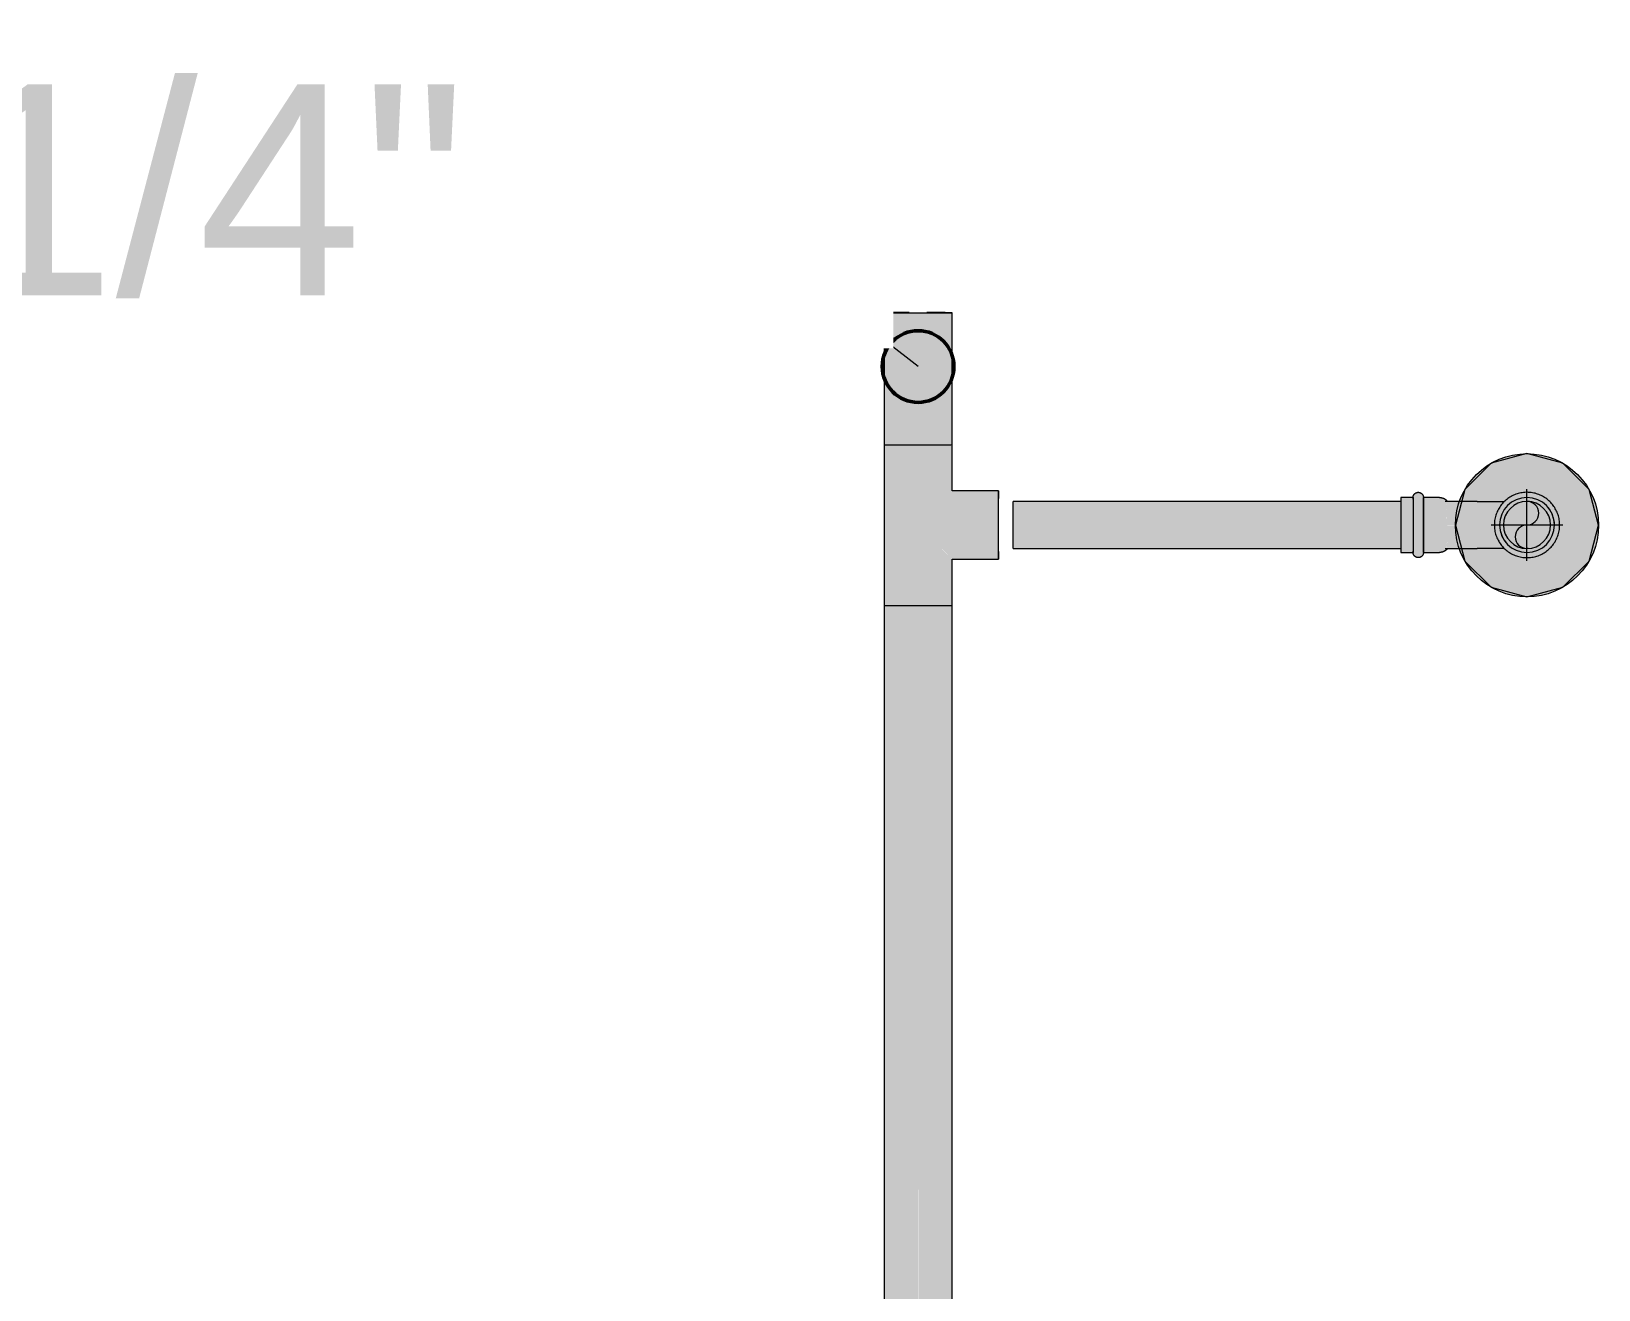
# Model space of a CAD drawing. Header units: inches. Extents: x -3385 to 41, y 7 to 1342.
# Drawn here: x -773.76 to -730, y 470.4 to 505.54 of the extents above; entities that cross this region are included whole.
import ezdxf

# ---------------------------------------------------------------- set-up
doc = ezdxf.new("R2010")
doc.units = ezdxf.units.IN
doc.header["$MEASUREMENT"] = 0
for name, color, linetype, lineweight in [('A-ANNO-NOTE', 131, 'Continuous', 9), ('G-ANNO-DIMS', 111, 'Continuous', 9), ('P-PIPE', 3, 'Continuous', 9), ('P-PIPE-CNTR', 3, 'Continuous', 9)]:
    doc.layers.add(name, color=color, linetype=linetype, lineweight=lineweight)
doc.styles.add('Arial', font='arial.ttf', dxfattribs={"height": 5.901198})

# ---------------------------------------------------------------- blocks, each defined once
blk = doc.blocks.new('Victaulic-VicPress316-Elbow 90-45deg Style P568_P571 - Standard-1200573-LOWER PARKING')
at = {"layer": 'P-PIPE'}
for points in [[(-735.181, 491.751), (-735.181, 492.518), (-735.52, 492.518), (-735.52, 491.751), (-735.308, 491.751)], [(-734.89, 491.751), (-734.89, 492.518), (-734.942, 492.611), (-735.036, 492.663), (-735.137, 492.6), (-735.181, 492.518), (-735.181, 491.751), (-734.958, 491.751)], [(-734.439, 491.751), (-734.439, 492.518), (-734.89, 492.504), (-734.89, 491.751)], [(-734.221, 491.751), (-734.224, 491.764), (-734.25, 491.926), (-734.24, 492.107), (-734.245, 492.181), (-734.223, 492.22), (-734.253, 492.343), (-734.245, 492.394), (-734.222, 492.409), (-734.3, 492.47), (-734.377, 492.506), (-734.439, 492.505), (-734.439, 491.751), (-734.317, 491.751)], [(-734.221, 491.751), (-733.393, 491.751), (-733.393, 492.409), (-734.24, 492.397), (-734.256, 492.385), (-734.237, 492.264), (-734.225, 492.211), (-734.245, 492.181), (-734.244, 491.985), (-734.249, 491.91), (-734.224, 491.764)], [(-733.393, 491.751), (-732.84, 491.762), (-732.838, 492.103), (-732.669, 492.371), (-732.635, 492.409), (-733.393, 492.399), (-733.393, 491.846)], [(-732.839, 491.751), (-732.766, 491.751), (-732.542, 492.293), (-732, 492.518), (-731.458, 492.293), (-731.233, 491.751), (-731.233, 491.751), (-731.161, 491.751), (-731.149, 492.08), (-731.33, 492.37), (-731.535, 492.53), (-731.667, 492.6), (-731.841, 492.645), (-732.022, 492.663), (-732.179, 492.611), (-732.333, 492.6), (-732.542, 492.48), (-732.67, 492.37), (-732.851, 492.08), (-732.849, 492.022)], [(-731.233, 491.751), (-731.458, 492.293), (-732, 492.518), (-732.542, 492.293), (-732.766, 491.751), (-732.657, 491.751), (-732.657, 491.751), (-732.635, 491.921), (-732.594, 492.047), (-732.465, 492.216), (-732.329, 492.321), (-732.17, 492.386), (-732, 492.409), (-731.83, 492.386), (-731.671, 492.321), (-731.535, 492.216), (-731.431, 492.08), (-731.365, 491.921), (-731.342, 491.751)], [(-735.036, 490.839), (-734.937, 490.902), (-734.89, 490.985), (-734.89, 491.751), (-735.181, 491.751), (-735.181, 490.985), (-735.128, 490.886)], [(-734.89, 490.985), (-734.439, 490.998), (-734.439, 491.751), (-734.89, 491.751), (-734.89, 491.024)], [(-734.439, 490.985), (-734.359, 490.998), (-734.224, 491.095), (-734.253, 491.133), (-734.241, 491.228), (-734.225, 491.291), (-734.244, 491.329), (-734.244, 491.526), (-734.241, 491.637), (-734.221, 491.751), (-734.439, 491.751), (-734.439, 490.998)], [(-734.219, 491.094), (-733.393, 491.105), (-733.393, 491.751), (-734.224, 491.738), (-734.25, 491.576), (-734.24, 491.395), (-734.245, 491.321), (-734.223, 491.282), (-734.253, 491.178), (-734.238, 491.105), (-734.221, 491.094)], [(-733.393, 491.094), (-732.636, 491.103), (-732.699, 491.175), (-732.851, 491.423), (-732.899, 491.606), (-732.912, 491.751), (-733.393, 491.751), (-733.393, 491.104)], [(-731.978, 490.839), (-731.821, 490.892), (-731.667, 490.902), (-731.458, 491.022), (-731.33, 491.133), (-731.149, 491.423), (-731.103, 491.584), (-731.088, 491.751), (-731.233, 491.751), (-731.458, 491.209), (-732, 490.985), (-732.542, 491.209), (-732.766, 491.751), (-732.912, 491.751), (-732.897, 491.584), (-732.839, 491.402), (-732.67, 491.133), (-732.465, 490.972), (-732.333, 490.902), (-732.159, 490.857)]]:
    blk.add_hatch(color=256, dxfattribs=at).paths.add_polyline_path(points, flags=0)
h = blk.add_hatch(color=256, dxfattribs=at)
h.paths.add_polyline_path([(-735.181, 491.097), (-735.181, 491.751), (-735.52, 491.751), (-735.52, 491.153)], flags=0)
h.paths.add_polyline_path([(-735.52, 490.985), (-735.181, 490.998), (-735.181, 491.097), (-735.52, 491.153), (-735.52, 490.998)], flags=0)
h = blk.add_hatch(color=256, dxfattribs=at)
h.paths.add_polyline_path([(-732, 490.985), (-731.458, 491.209), (-731.342, 491.488), (-731.343, 491.751), (-731.365, 491.581), (-731.431, 491.422), (-731.536, 491.286), (-731.671, 491.182), (-731.83, 491.116), (-732, 491.094), (-732.17, 491.116), (-732.329, 491.182), (-732.465, 491.286), (-732.569, 491.422), (-732.635, 491.581), (-732.657, 491.751), (-732.766, 491.751), (-732.542, 491.209), (-732.16, 491.051)], flags=0)
h.paths.add_polyline_path([(-731.342, 491.488), (-731.233, 491.751), (-731.343, 491.751)], flags=0)
for p, q in [((-735.181, 492.518), (-735.52, 492.518)), ((-734.439, 492.518), (-734.89, 492.518)), ((-733.393, 492.409), (-734.287, 492.409)), ((-731.413, 492.047), (-731.413, 492.047)), ((-732.587, 491.455), (-732.587, 491.455)), ((-735.52, 490.985), (-735.181, 490.985)), ((-734.89, 490.985), (-734.439, 490.985)), ((-734.284, 491.094), (-733.393, 491.094)), ((-731.967, 491.094), (-731.993, 491.094))]:
    blk.add_line(p, q, dxfattribs=at)
at = {"layer": 'P-PIPE', "flags": 128}
for points in [[(-735.181, 492.518), (-735.181, 492.523), (-735.181, 492.529), (-735.18, 492.535), (-735.18, 492.541), (-735.179, 492.547), (-735.177, 492.552), (-735.176, 492.558), (-735.174, 492.563), (-735.172, 492.569), (-735.17, 492.574), (-735.168, 492.58), (-735.165, 492.585), (-735.162, 492.59), (-735.159, 492.595), (-735.156, 492.6), (-735.153, 492.605), (-735.149, 492.609), (-735.145, 492.614), (-735.141, 492.618), (-735.137, 492.622), (-735.133, 492.626), (-735.129, 492.63), (-735.124, 492.633), (-735.119, 492.637), (-735.115, 492.64), (-735.11, 492.643), (-735.105, 492.646), (-735.099, 492.649), (-735.094, 492.651), (-735.089, 492.653), (-735.083, 492.655), (-735.078, 492.657), (-735.072, 492.659), (-735.066, 492.66), (-735.061, 492.661), (-735.055, 492.662), (-735.049, 492.663), (-735.043, 492.663), (-735.038, 492.663), (-735.032, 492.663), (-735.026, 492.663), (-735.02, 492.662), (-735.014, 492.662), (-735.009, 492.661), (-735.003, 492.659), (-734.997, 492.658), (-734.992, 492.656), (-734.986, 492.654), (-734.981, 492.652), (-734.975, 492.65), (-734.97, 492.647), (-734.965, 492.645), (-734.96, 492.642), (-734.955, 492.639), (-734.95, 492.635), (-734.946, 492.632), (-734.941, 492.628), (-734.937, 492.624), (-734.933, 492.62), (-734.929, 492.616), (-734.925, 492.612), (-734.921, 492.607), (-734.918, 492.602), (-734.914, 492.598), (-734.911, 492.593), (-734.908, 492.588), (-734.906, 492.582), (-734.903, 492.577), (-734.901, 492.572), (-734.899, 492.566), (-734.897, 492.561), (-734.895, 492.555), (-734.894, 492.55), (-734.893, 492.544), (-734.892, 492.538), (-734.891, 492.532), (-734.891, 492.527), (-734.89, 492.521), (-734.89, 492.518)], [(-735.181, 492.476), (-735.181, 492.485), (-735.181, 492.494), (-735.181, 492.501), (-735.181, 492.506), (-735.181, 492.511), (-735.181, 492.514), (-735.181, 492.517), (-735.181, 492.518), (-735.181, 492.518)], [(-735.181, 492.518), (-735.181, 492.517), (-735.181, 492.515), (-735.181, 492.512), (-735.181, 492.508), (-735.181, 492.502), (-735.181, 492.496), (-735.181, 492.488), (-735.181, 492.479), (-735.181, 492.468), (-735.181, 492.457), (-735.181, 492.445), (-735.181, 492.431), (-735.181, 492.416), (-735.181, 492.401), (-735.181, 492.384), (-735.181, 492.366), (-735.181, 492.347), (-735.181, 492.327), (-735.181, 492.307), (-735.181, 492.285), (-735.181, 492.263), (-735.181, 492.24), (-735.181, 492.215), (-735.181, 492.191), (-735.181, 492.165), (-735.181, 492.139), (-735.181, 492.112), (-735.181, 492.085), (-735.181, 492.057), (-735.181, 492.029), (-735.181, 492), (-735.181, 491.971), (-735.181, 491.941), (-735.181, 491.912), (-735.181, 491.881), (-735.181, 491.851), (-735.181, 491.821), (-735.181, 491.79), (-735.181, 491.759), (-735.181, 491.751)], [(-734.89, 491.751), (-734.89, 491.782), (-734.89, 491.812), (-734.89, 491.843), (-734.89, 491.873), (-734.89, 491.903), (-734.89, 491.933), (-734.89, 491.963), (-734.89, 491.992), (-734.89, 492.021), (-734.89, 492.05), (-734.89, 492.078), (-734.89, 492.105), (-734.89, 492.132), (-734.89, 492.158), (-734.89, 492.184), (-734.89, 492.209), (-734.89, 492.233), (-734.89, 492.257), (-734.89, 492.279), (-734.89, 492.301), (-734.89, 492.322), (-734.89, 492.342), (-734.89, 492.361), (-734.89, 492.379), (-734.89, 492.396), (-734.89, 492.412), (-734.89, 492.427), (-734.89, 492.441), (-734.89, 492.454), (-734.89, 492.466), (-734.89, 492.476), (-734.89, 492.485), (-734.89, 492.494), (-734.89, 492.501), (-734.89, 492.506), (-734.89, 492.511), (-734.89, 492.514), (-734.89, 492.517), (-734.89, 492.518), (-734.89, 492.518)], [(-734.89, 492.518), (-734.89, 492.517), (-734.89, 492.515), (-734.89, 492.512), (-734.89, 492.508), (-734.89, 492.502), (-734.89, 492.496), (-734.89, 492.488), (-734.89, 492.479)], [(-734.439, 492.518), (-734.428, 492.517), (-734.417, 492.517), (-734.406, 492.516), (-734.396, 492.514), (-734.385, 492.512), (-734.374, 492.51), (-734.364, 492.507), (-734.353, 492.504), (-734.343, 492.5), (-734.333, 492.496), (-734.323, 492.492), (-734.313, 492.487), (-734.304, 492.482), (-734.294, 492.476), (-734.285, 492.47), (-734.276, 492.464), (-734.268, 492.457), (-734.259, 492.45), (-734.251, 492.443), (-734.243, 492.435), (-734.236, 492.427), (-734.229, 492.419), (-734.222, 492.41), (-734.221, 492.409)], [(-733.393, 492.409), (-733.337, 492.409), (-733.282, 492.409), (-733.226, 492.409), (-733.171, 492.409), (-733.116, 492.409), (-733.062, 492.409), (-733.008, 492.409), (-732.955, 492.409), (-732.902, 492.409), (-732.851, 492.409), (-732.8, 492.409), (-732.75, 492.409), (-732.701, 492.409), (-732.653, 492.409), (-732.625, 492.409)], [(-731.088, 491.751), (-731.089, 491.788), (-731.091, 491.824), (-731.095, 491.86), (-731.1, 491.896), (-731.106, 491.932), (-731.114, 491.968), (-731.123, 492.003), (-731.134, 492.038), (-731.146, 492.072), (-731.16, 492.106), (-731.175, 492.14), (-731.191, 492.172), (-731.209, 492.204), (-731.227, 492.236), (-731.247, 492.266), (-731.268, 492.296), (-731.291, 492.325), (-731.314, 492.353), (-731.339, 492.379), (-731.365, 492.405), (-731.391, 492.43), (-731.419, 492.454), (-731.447, 492.477), (-731.477, 492.498), (-731.507, 492.519), (-731.538, 492.538), (-731.57, 492.556), (-731.603, 492.572), (-731.636, 492.587), (-731.67, 492.601), (-731.704, 492.614), (-731.738, 492.625), (-731.774, 492.635), (-731.809, 492.643), (-731.845, 492.65), (-731.881, 492.655), (-731.917, 492.659), (-731.954, 492.662), (-731.99, 492.663), (-732.027, 492.663), (-732.063, 492.661), (-732.099, 492.658), (-732.136, 492.653), (-732.172, 492.647), (-732.207, 492.639), (-732.243, 492.63), (-732.277, 492.62), (-732.312, 492.608), (-732.346, 492.595), (-732.38, 492.58), (-732.412, 492.565), (-732.445, 492.547), (-732.476, 492.529), (-732.507, 492.509), (-732.537, 492.489), (-732.566, 492.466), (-732.594, 492.443), (-732.621, 492.419), (-732.647, 492.394), (-732.672, 492.367), (-732.697, 492.34), (-732.72, 492.311), (-732.741, 492.282), (-732.762, 492.252), (-732.781, 492.221), (-732.8, 492.19), (-732.817, 492.157), (-732.832, 492.124), (-732.846, 492.091), (-732.859, 492.057), (-732.871, 492.022), (-732.881, 491.987), (-732.89, 491.952), (-732.897, 491.916), (-732.903, 491.88), (-732.907, 491.844), (-732.91, 491.807), (-732.912, 491.771), (-732.912, 491.751)], [(-732.002, 492.409), (-732, 492.409), (-732, 492.409)], [(-735.181, 491.751), (-735.181, 491.72), (-735.181, 491.69), (-735.181, 491.659), (-735.181, 491.629), (-735.181, 491.599), (-735.181, 491.569), (-735.181, 491.539), (-735.181, 491.51), (-735.181, 491.481), (-735.181, 491.453), (-735.181, 491.425), (-735.181, 491.397), (-735.181, 491.37), (-735.181, 491.344), (-735.181, 491.318), (-735.181, 491.293), (-735.181, 491.269), (-735.181, 491.246), (-735.181, 491.223), (-735.181, 491.201), (-735.181, 491.18), (-735.181, 491.16), (-735.181, 491.141), (-735.181, 491.123), (-735.181, 491.106), (-735.181, 491.09), (-735.181, 491.075), (-735.181, 491.061), (-735.181, 491.048), (-735.181, 491.037), (-735.181, 491.026), (-735.181, 491.017), (-735.181, 491.009), (-735.181, 491.002), (-735.181, 490.996), (-735.181, 490.991), (-735.181, 490.988), (-735.181, 490.986), (-735.181, 490.985), (-735.181, 490.985)], [(-734.89, 490.985), (-734.89, 490.985), (-734.89, 490.987), (-734.89, 490.99), (-734.89, 490.994), (-734.89, 491), (-734.89, 491.007), (-734.89, 491.014), (-734.89, 491.024), (-734.89, 491.034), (-734.89, 491.045), (-734.89, 491.058), (-734.89, 491.071), (-734.89, 491.086), (-734.89, 491.102), (-734.89, 491.119), (-734.89, 491.136), (-734.89, 491.155), (-734.89, 491.175), (-734.89, 491.196), (-734.89, 491.217), (-734.89, 491.24), (-734.89, 491.263), (-734.89, 491.287), (-734.89, 491.312), (-734.89, 491.337), (-734.89, 491.363), (-734.89, 491.39), (-734.89, 491.417), (-734.89, 491.445), (-734.89, 491.473), (-734.89, 491.502), (-734.89, 491.531), (-734.89, 491.561), (-734.89, 491.591), (-734.89, 491.621), (-734.89, 491.651), (-734.89, 491.682), (-734.89, 491.712), (-734.89, 491.743), (-734.89, 491.751)], [(-732.912, 491.751), (-732.911, 491.715), (-732.909, 491.678), (-732.905, 491.642), (-732.9, 491.606), (-732.894, 491.57), (-732.886, 491.534), (-732.876, 491.499), (-732.866, 491.464), (-732.854, 491.43), (-732.84, 491.396), (-732.825, 491.363), (-732.809, 491.33), (-732.791, 491.298), (-732.773, 491.267), (-732.753, 491.236), (-732.731, 491.207), (-732.709, 491.178), (-732.686, 491.15), (-732.661, 491.123), (-732.635, 491.097), (-732.609, 491.072), (-732.581, 491.048), (-732.552, 491.026), (-732.523, 491.004), (-732.493, 490.984), (-732.462, 490.965), (-732.43, 490.947), (-732.397, 490.93), (-732.364, 490.915), (-732.33, 490.901), (-732.296, 490.889), (-732.261, 490.877), (-732.226, 490.868), (-732.191, 490.859), (-732.155, 490.852), (-732.119, 490.847), (-732.083, 490.843), (-732.046, 490.84), (-732.01, 490.839), (-731.973, 490.84), (-731.937, 490.841), (-731.901, 490.845), (-731.864, 490.849), (-731.828, 490.855), (-731.793, 490.863), (-731.757, 490.872), (-731.722, 490.882), (-731.688, 490.894), (-731.654, 490.907), (-731.62, 490.922), (-731.588, 490.938), (-731.555, 490.955), (-731.524, 490.973), (-731.493, 490.993), (-731.463, 491.014), (-731.434, 491.036), (-731.406, 491.059), (-731.379, 491.083), (-731.353, 491.109), (-731.327, 491.135), (-731.303, 491.163), (-731.28, 491.191), (-731.259, 491.22), (-731.238, 491.25), (-731.218, 491.281), (-731.2, 491.313), (-731.183, 491.345), (-731.168, 491.378), (-731.154, 491.412), (-731.141, 491.446), (-731.129, 491.48), (-731.119, 491.515), (-731.11, 491.551), (-731.103, 491.586), (-731.097, 491.622), (-731.093, 491.659), (-731.09, 491.695), (-731.088, 491.731), (-731.088, 491.751)], [(-735.181, 490.985), (-735.181, 490.985), (-735.181, 490.987), (-735.181, 490.99), (-735.181, 490.994), (-735.181, 491), (-735.181, 491.007), (-735.181, 491.014), (-735.181, 491.024)], [(-734.89, 490.985), (-734.891, 490.979), (-734.891, 490.973), (-734.892, 490.967), (-734.892, 490.961), (-734.893, 490.956), (-734.895, 490.95), (-734.896, 490.944), (-734.898, 490.939), (-734.9, 490.933), (-734.902, 490.928), (-734.904, 490.923), (-734.907, 490.917), (-734.91, 490.912), (-734.913, 490.907), (-734.916, 490.902), (-734.919, 490.898), (-734.923, 490.893), (-734.927, 490.889), (-734.93, 490.884), (-734.935, 490.88), (-734.939, 490.876), (-734.943, 490.872), (-734.948, 490.869), (-734.953, 490.865), (-734.957, 490.862), (-734.962, 490.859), (-734.967, 490.856), (-734.973, 490.854), (-734.978, 490.851), (-734.983, 490.849), (-734.989, 490.847), (-734.994, 490.845), (-735, 490.844), (-735.006, 490.842), (-735.011, 490.841), (-735.017, 490.84), (-735.023, 490.84), (-735.029, 490.839), (-735.034, 490.839), (-735.04, 490.839), (-735.046, 490.839), (-735.052, 490.84), (-735.058, 490.841), (-735.063, 490.842), (-735.069, 490.843), (-735.075, 490.844), (-735.08, 490.846), (-735.086, 490.848), (-735.091, 490.85), (-735.097, 490.852), (-735.102, 490.855), (-735.107, 490.858), (-735.112, 490.861), (-735.117, 490.864), (-735.122, 490.867), (-735.126, 490.871), (-735.131, 490.874), (-735.135, 490.878), (-735.139, 490.882), (-735.143, 490.886), (-735.147, 490.891), (-735.151, 490.895), (-735.154, 490.9), (-735.158, 490.905), (-735.161, 490.91), (-735.164, 490.915), (-735.166, 490.92), (-735.169, 490.925), (-735.171, 490.93), (-735.173, 490.936), (-735.175, 490.941), (-735.177, 490.947), (-735.178, 490.953), (-735.179, 490.958), (-735.18, 490.964), (-735.181, 490.97), (-735.181, 490.976), (-735.181, 490.981), (-735.181, 490.985)], [(-734.89, 491.026), (-734.89, 491.017), (-734.89, 491.009), (-734.89, 491.002), (-734.89, 490.996), (-734.89, 490.991), (-734.89, 490.988), (-734.89, 490.986), (-734.89, 490.985), (-734.89, 490.985)], [(-734.221, 491.094), (-734.228, 491.085), (-734.235, 491.077), (-734.242, 491.069), (-734.25, 491.061), (-734.258, 491.054), (-734.266, 491.047), (-734.275, 491.04), (-734.283, 491.033), (-734.293, 491.027), (-734.302, 491.022), (-734.311, 491.016), (-734.321, 491.011), (-734.331, 491.007), (-734.341, 491.003), (-734.351, 490.999), (-734.362, 490.996), (-734.372, 490.993), (-734.383, 490.99), (-734.394, 490.988), (-734.404, 490.987), (-734.415, 490.986), (-734.426, 490.985), (-734.437, 490.985), (-734.439, 490.985)], [(-732.625, 491.094), (-732.64, 491.094), (-732.688, 491.094), (-732.736, 491.094), (-732.786, 491.094), (-732.837, 491.094), (-732.888, 491.094), (-732.941, 491.094), (-732.994, 491.094), (-733.047, 491.094), (-733.102, 491.094), (-733.156, 491.094), (-733.211, 491.094), (-733.267, 491.094), (-733.322, 491.094), (-733.378, 491.094), (-733.393, 491.094)]]:
    blk.add_lwpolyline(points, dxfattribs=at)
at = {"layer": 'P-PIPE'}
for radius, start, end in [(0.766, 360, 180), (0.767, 360, 45), (0.766, 180, 360), (0.766, 180, 225)]:
    blk.add_arc((-732, 491.751), radius, start, end, dxfattribs=at)
for centre, major_axis, start_param, end_param in [((-735.52, 491.751), (0, 0.767), 0, 1.570787), ((-735.181, 491.751), (0, 0.766), 0, 1.570787), ((-734.89, 491.751), (0, 0.767), 0, 1.570787), ((-735.52, 491.751), (0, 0.767), 1.570787, 3.141583), ((-735.181, 491.751), (0, 0.767), 1.570787, 3.141583), ((-734.89, 491.751), (0, 0.766), 1.570787, 3.141583)]:
    blk.add_ellipse(centre, major_axis=major_axis, ratio=0.000005, start_param=start_param, end_param=end_param, dxfattribs=at)

msp = doc.modelspace()

# ---------------------------------------------------------------- hatches: boundary and pattern name
at = {"layer": 'A-ANNO-NOTE'}
h = msp.add_hatch(color=256, dxfattribs=at)
edge = h.paths.add_edge_path(flags=0)
edge.add_arc((-732, 491.743), 2, 0, 360)
msp.add_hatch(color=256, dxfattribs=at).paths.add_polyline_path([(-732, 489.743), (-731, 490.011), (-730.268, 490.743), (-730, 491.743), (-730.268, 492.743), (-731, 493.475), (-732, 493.743), (-733, 493.475), (-733.732, 492.743), (-734, 491.743), (-733.732, 490.743), (-733, 490.011)], flags=0)
at = {"layer": 'P-PIPE'}
for points in [[(-749.001, 493.991), (-749.001, 497.674), (-749.951, 497.678), (-749.951, 493.995), (-749.476, 493.992), (-749.247, 493.991)], [(-749.001, 493.991), (-748.051, 493.996), (-748.051, 497.678), (-748.526, 497.674), (-749.001, 497.674), (-749.001, 493.991)], [(-746.757, 490.8), (-746.761, 491.272), (-746.757, 492.702), (-748.05, 492.702), (-749.006, 491.747), (-748.05, 490.8)], [(-746.35, 491.751), (-735.52, 491.751), (-735.52, 492.409), (-746.35, 492.409), (-746.35, 491.921)], [(-732, 491.094), (-731.83, 491.116), (-731.671, 491.182), (-731.535, 491.286), (-731.431, 491.422), (-731.365, 491.581), (-731.342, 491.751), (-731.365, 491.921), (-731.431, 492.08), (-731.535, 492.216), (-731.671, 492.321), (-731.83, 492.386), (-732, 492.409), (-732.17, 492.386), (-732.329, 492.321), (-732.465, 492.216), (-732.569, 492.08), (-732.635, 491.921), (-732.657, 491.751), (-732.635, 491.581), (-732.569, 491.422), (-732.465, 491.286), (-732.329, 491.182), (-732.17, 491.116)], [(-746.757, 490.8), (-746.753, 491.993), (-746.76, 491.076)], [(-746.35, 491.094), (-735.52, 491.097), (-735.52, 491.751), (-746.35, 491.751), (-746.35, 491.116)], [(-749.001, 442.834), (-749.001, 489.503), (-749.951, 489.505), (-749.95, 442.834), (-749.002, 442.834)], [(-748.187, 442.834), (-748.051, 442.834), (-748.051, 489.507), (-748.53, 489.504), (-749.001, 489.503), (-748.994, 442.834), (-748.274, 442.834)]]:
    msp.add_hatch(color=256, dxfattribs=at).paths.add_polyline_path(points, flags=0)
h = msp.add_hatch(color=256, dxfattribs=at)
h.paths.add_polyline_path([(-748.086, 489.506), (-748.05, 489.507), (-748.05, 490.8), (-748.086, 490.832)], flags=0)
h.paths.add_polyline_path([(-749.006, 489.503), (-748.086, 489.506), (-748.086, 490.834), (-749.006, 491.747), (-748.05, 492.702), (-748.05, 493.995), (-748.53, 493.992), (-749.952, 493.995), (-749.952, 489.507), (-749.48, 489.504), (-749.252, 489.503)], flags=0)

# ---------------------------------------------------------------- linework, layer by layer
at = {"layer": 'A-ANNO-NOTE'}
for p, q in [((-732, 493.743), (-733, 493.475)), ((-731, 493.475), (-732, 493.743)), ((-733, 493.475), (-733.732, 492.743)), ((-730.268, 492.743), (-731, 493.475)), ((-733.732, 492.743), (-734, 491.743)), ((-730, 491.743), (-730.268, 492.743)), ((-734, 491.743), (-733.732, 490.743)), ((-730.268, 490.743), (-730, 491.743)), ((-733.732, 490.743), (-733, 490.011)), ((-731, 490.011), (-730.268, 490.743)), ((-733, 490.011), (-732, 489.743)), ((-732, 489.743), (-731, 490.011))]:
    msp.add_line(p, q, dxfattribs=at)
msp.add_circle((-732, 491.743), 2, dxfattribs=at)
at = {"layer": 'G-ANNO-DIMS'}
for p, q in [((-755.543, 501.257), (-760.482, 501.257)), ((-749.001, 496.176), (-755.543, 501.257))]:
    msp.add_line(p, q, dxfattribs=at)
at = {"layer": 'G-ANNO-DIMS', "lineweight": 50}
msp.add_circle((-749.001, 496.176), 1, dxfattribs=at)
at = {"layer": 'P-PIPE'}
for p, q in [((-749.951, 497.678), (-749.951, 493.995)), ((-748.051, 493.995), (-748.051, 497.678)), ((-749.952, 493.995), (-749.952, 489.507)), ((-748.05, 492.702), (-748.05, 493.995)), ((-746.757, 492.702), (-748.05, 492.702)), ((-735.52, 492.409), (-746.35, 492.409)), ((-746.35, 491.094), (-735.52, 491.094)), ((-748.05, 489.507), (-748.05, 490.8)), ((-748.05, 490.8), (-746.757, 490.8)), ((-749.951, 489.507), (-749.951, 442.834)), ((-748.051, 442.834), (-748.051, 489.507))]:
    msp.add_line(p, q, dxfattribs=at)
for centre, radius, start, end in [((-732, 491.751), 0.657, 0, 180), ((-732, 492.08), 0.329, 270, 90), ((-732, 491.751), 0.658, 180, 0), ((-732, 491.422), 0.329, 90, 270)]:
    msp.add_arc(centre, radius, start, end, dxfattribs=at)
for centre, major_axis, ratio, start_param, end_param in [((-749.001, 497.678), (-0.95, 0), 0.004167, 4.974188, 6.283185), ((-749.001, 497.678), (-0.95, 0), 0.004167, 0, 1.570796), ((-749.001, 497.678), (-0.95, 0), 0.004167, 1.570796, 3.141593), ((-749.001, 497.678), (-0.95, 0), 0.004167, 3.141593, 4.45059), ((-749.001, 493.995), (-0.951, 0), 0.004167, 0, 0.256826), ((-749.001, 493.995), (-0.951, 0), 0.004167, 0.26233, 0.518625), ((-749.001, 493.995), (-0.951, 0), 0.004167, 0.52392, 0.780425), ((-749.001, 493.995), (-0.95, 0), 0.004167, 0.785398, 1.041232), ((-749.001, 493.995), (-0.951, 0), 0.004167, 0.785619, 1.042224), ((-749.001, 493.995), (-0.95, 0), 0.004167, 1.047198, 1.303549), ((-749.001, 493.995), (-0.951, 0), 0.004167, 1.047353, 1.304023), ((-749.001, 493.995), (-0.95, 0), 0.004167, 1.308997, 1.565761), ((-749.001, 493.995), (-0.951, 0), 0.004167, 1.3091, 1.565823), ((-749.001, 493.995), (-0.95, 0), 0.004167, 1.570796, 1.827946), ((-749.001, 493.995), (-0.951, 0), 0.004167, 1.57085, 1.827622), ((-749.001, 493.995), (-0.95, 0), 0.004167, 1.832596, 2.090159), ((-749.001, 493.995), (-0.951, 0), 0.004167, 1.832598, 2.089422), ((-749.001, 493.995), (-0.95, 0), 0.004167, 2.094395, 2.352475), ((-749.001, 493.995), (-0.951, 0), 0.004167, 2.094332, 2.351221), ((-749.001, 493.995), (-0.951, 0), 0.004167, 2.356033, 2.61302), ((-749.001, 493.995), (-0.951, 0), 0.004167, 2.61763, 2.87482), ((-749.001, 493.995), (-0.951, 0), 0.004167, 2.878516, 3.136619), ((-746.757, 491.751), (0, 0.951), 0.004973, 0.004167, 3.141593), ((-746.757, 491.751), (0, 0.951), 0.004973, 3.145759, 6.283185), ((-746.35, 491.751), (0, 0.658), 0.000008, 4.712389, 6.283259), ((-746.35, 491.751), (0, 0.657), 0.000008, 3.141666, 4.712389), ((-749.001, 489.507), (-0.951, 0), 0.004167, 0, 0.256826), ((-749.001, 489.507), (-0.951, 0), 0.004167, 0.26233, 0.518625), ((-749.001, 489.507), (-0.951, 0), 0.004167, 0.52392, 0.780425), ((-749.001, 489.507), (-0.951, 0), 0.004167, 0.785619, 1.042224), ((-749.001, 489.507), (-0.95, 0), 0.004167, 0.785398, 1.041232), ((-749.001, 489.507), (-0.951, 0), 0.004167, 1.047353, 1.304023), ((-749.001, 489.507), (-0.95, 0), 0.004167, 1.047198, 1.303549), ((-749.001, 489.507), (-0.951, 0), 0.004167, 1.3091, 1.565823), ((-749.001, 489.507), (-0.95, 0), 0.004167, 1.308997, 1.565761), ((-749.001, 489.507), (-0.951, 0), 0.004167, 1.57085, 1.827622), ((-749.001, 489.507), (-0.95, 0), 0.004167, 1.570796, 1.827946), ((-749.001, 489.507), (-0.951, 0), 0.004167, 1.832598, 2.089422), ((-749.001, 489.507), (-0.95, 0), 0.004167, 1.832596, 2.090159), ((-749.001, 489.507), (-0.951, 0), 0.004167, 2.094332, 2.351221), ((-749.001, 489.507), (-0.95, 0), 0.004167, 2.094395, 2.352475), ((-749.001, 489.507), (-0.951, 0), 0.004167, 2.356033, 2.61302), ((-749.001, 489.507), (-0.951, 0), 0.004167, 2.61763, 2.87482), ((-749.001, 489.507), (-0.951, 0), 0.004167, 2.878516, 3.136619)]:
    msp.add_ellipse(centre, major_axis=major_axis, ratio=ratio, start_param=start_param, end_param=end_param, dxfattribs=at)
at = {"layer": 'P-PIPE-CNTR'}
for p, q in [((-732, 490.751), (-732, 492.751)), ((-733, 491.751), (-731, 491.751))]:
    msp.add_line(p, q, dxfattribs=at)

# ---------------------------------------------------------------- block references
at = {"layer": 'P-PIPE'}
msp.add_blockref('Victaulic-VicPress316-Elbow 90-45deg Style P568_P571 - Standard-1200573-LOWER PARKING', (0, 0), dxfattribs=at)

# ---------------------------------------------------------------- next in the draw order: texts
at = {"layer": 'G-ANNO-DIMS', "insert": (-816.042, 504.061), "char_height": 5.9012, "width": 64.872, "attachment_point": 1, "line_spacing_factor": 0.938532, "style": 'Arial', "bg_fill": 3, "box_fill_scale": 1.25, "bg_fill_color": 0, "bg_fill_transparency": 0}
msp.add_mtext('BOP 8\' - 9 1/4"', dxfattribs=at)

doc.saveas('drawing.dxf')
